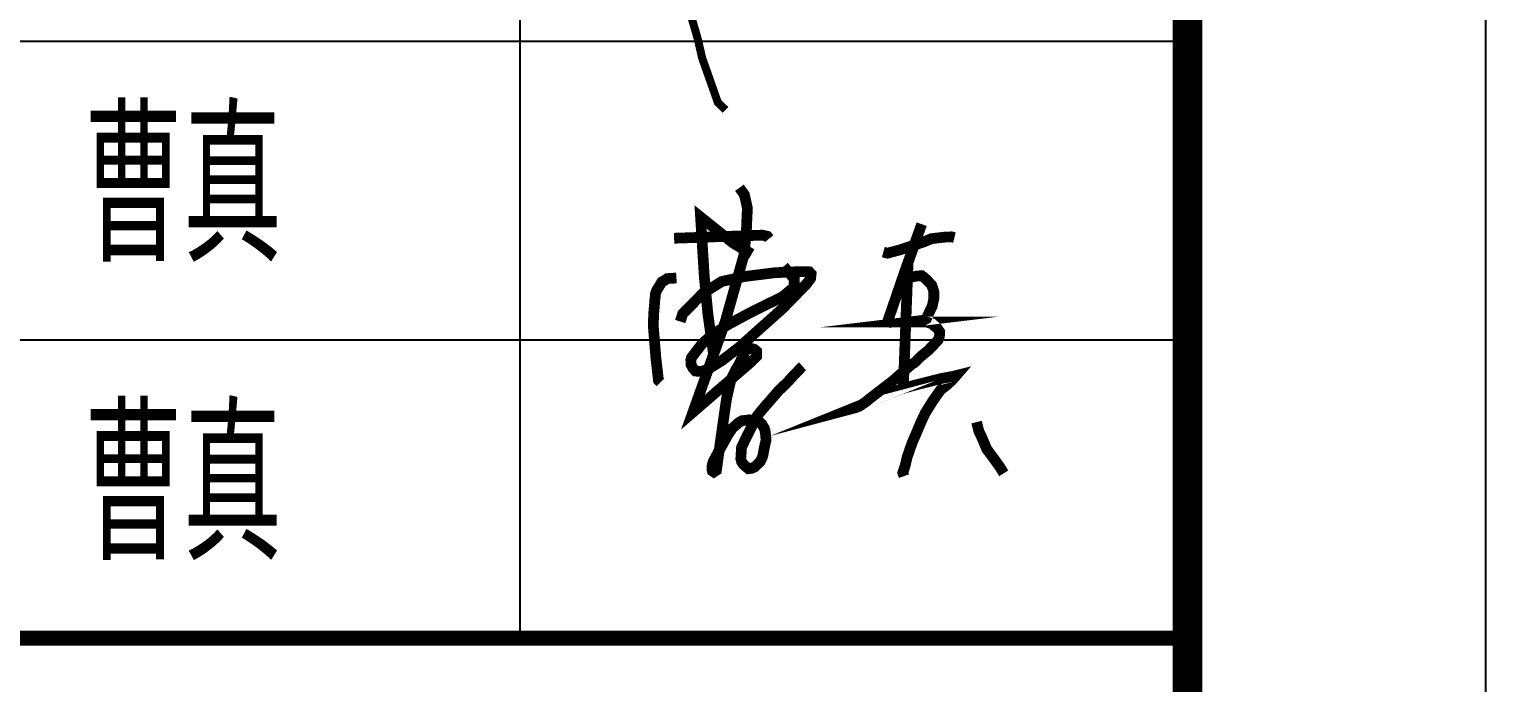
# Model space of a CAD drawing. Extents: x 2025205 to 2402328, y -557483 to 329036.
# Drawn here: x 2170752 to 2178077, y -348758 to -345472 of the extents above; entities that cross this region are included whole.
import ezdxf

# ---------------------------------------------------------------- set-up
doc = ezdxf.new("R2010")
doc.units = 0
doc.header["$LTSCALE"] = 1500
doc.header["$MEASUREMENT"] = 0
doc.layers.add('PUB_TITLE', color=4, linetype='Continuous')
doc.styles.add('TSSD_REIN', font='TSSDENG', dxfattribs={"width": 0.8, "bigfont": 'TSSDCHN'})

# ---------------------------------------------------------------- blocks, each defined once
blk = doc.blocks.new('EWW')
for points, const_width in [([(-159967.9487594648, 278255.2344624964), (-159911.6501214674, 278062.3195048003), (-159897.1709504707, 277999.1795522459), (-159844.2694060004, 277849.2424163353), (-159818.4339456467, 277824.6625566203)], 27), ([(-159772.1248534492, 277563.5868935939), (-159755.6580380185, 277540.9697916005), (-159748.8878771516, 277512.2268834803), (-159745.3544611468, 277495.1723898049), (-159748.9314898981, 277415.2700091852), (-159756.6512073504, 277339.1095869532), (-159819.4373721054, 277115.3070487408), (-159927.9108930791, 276811.5041437354), (-159731.4717662877, 276981.469069141), (-159713.9146321698, 276999.2300654035), (-159713.9146321698, 277007.6207996844), (-159713.9146321698, 277015.4121480812), (-159720.5142593591, 277021.405561524), (-159728.3136288358, 277024.4022682463), (-159735.5131271651, 277024.4022682463), (-159742.1127543545, 277024.4022682463), (-159750.5122561289, 277020.2069011061), (-159758.9117578997, 277002.2267721258), (-159773.7622901334, 276971.4157989826), (-159782.4007479774, 276957.0330987829), (-159791.5231245088, 276939.4007093739), (-159800.5470459184, 276920.4222348933), (-159802.9219819962, 276910.9330533263), (-159815.1413859057, 276857.2806121199), (-159821.1273007805, 276817.1312225028), (-159849.1838774013, 276616.811739102), (-159857.8931080273, 276611.1230849312), (-159862.9177143781, 276614.4693127912), (-159863.9226356505, 276617.8155406513), (-159864.2576964574, 276622.5002819244), (-159864.2576964574, 276628.1889360952), (-159862.9177143781, 276635.2159923306), (-159861.2429326458, 276642.2431599149), (-159859.2330901066, 276647.5971022202), (-159848.5140169396, 276667.3398688636), (-159843.154610934, 276677.0439519268), (-159809.6602820533, 276737.5411728146), (-159795.7269232853, 276757.8843274708), (-159773.7549778169, 276777.1568718241), (-159762.5216920769, 276783.2478260491), (-159750.5859016052, 276784.2017437275), (-159738.6501111316, 276786.1094677378), (-159717.6428691896, 276784.2017437275), (-159704.7520378961, 276778.9553635176), (-159697.5906680732, 276772.2781624636), (-159688.0418267699, 276756.5391331813), (-159685.1772266107, 276744.6156632658), (-159682.7281227449, 276717.5082334774), (-159685.7512434891, 276706.0313800913), (-159688.7746253891, 276691.5343255699), (-159693.0074122793, 276668.5806187973), (-159695.4262222594, 276659.5199040491), (-159702.6821298955, 276645.02284953), (-159722.0315651225, 276627.505482527), (-159731.1017108189, 276623.277267749), (-159741.9858334272, 276622.0691427556), (-159749.2417410596, 276628.1095450236), (-159757.7073148398, 276635.9621347799), (-159764.9632224722, 276645.6269120248), (-159767.3820324542, 276655.8956404193), (-159764.9632224722, 276693.9504642081), (-159760.730696738, 276702.4071164615), (-159746.8231922316, 276732.0053993454), (-159711.7366063411, 276800.3094459921), (-159703.8758656329, 276809.97411189), (-159696.6196968446, 276819.0348266382), (-159639.7382280158, 276884.4419343052), (-159626.4355565815, 276897.1269126832), (-159610.1092420968, 276912.8320921962), (-159591.36463994, 276933.973722829), (-159576.8525635174, 276948.4707773486), (-159565.3636078408, 276961.155755728), (-159560.5262490327, 276965.3840818545)], 36), ([(-159730.8173139228, 277341.6865119953), (-159792.3992967701, 277377.6508898288), (-159849.2442040166, 277423.079729991), (-159902.2992418541, 277465.6691980497), (-159889.7601852345, 277265.0294780154), (-159877.4117711617, 277137.8764938228), (-159859.1529157741, 277009.1657521524)], 36), ([(-159161.0857133104, 277441.6615831601), (-159218.4821781761, 277280.868386386), (-159250.9237945715, 277186.1374684707), (-159280.8698216586, 277098.8853453267)], 36), ([(-159990.9811935781, 277394.4559641504), (-159695.471663086, 277404.8872605162), (-159678.3146171665, 277401.0463138227), (-159672.1142947136, 277393.3039585133)], 36), ([(-159289.6038619301, 277348.1770939264), (-159275.8786430417, 277344.4376965398), (-159233.4551917186, 277355.6558886957), (-159154.8470011933, 277381.8315590443), (-159128.6440969149, 277393.0496398499), (-159086.22064559, 277398.0354659148), (-159061.2655359677, 277399.2818945944), (-159051.2834398879, 277396.7890372365)], 36), ([(-159206.6415900423, 277314.0391752496), (-159222.157662051, 276904.5233099884)], 36), ([(-159983.1671994685, 277261.2286165738), (-160014.2043287049, 277259.2908286247), (-160023.9033336586, 277252.5085151293), (-160032.6324120017, 277247.663989584), (-160039.4218982777, 277236.0371505413), (-160049.1209032296, 277220.5347356014), (-160053.5304914957, 277208.8014479424), (-160054.4902330956, 277196.3361590202), (-160055.9299760687, 277184.8296870859), (-160055.9299760687, 277181.9531247751), (-160059.5613248891, 277139.8044831539), (-160060.7897941342, 277101.7640232481), (-160052.1910317263, 276995.0051910635), (-160043.5922693184, 276918.9242712487), (-160036.2219761538, 276911.5615010173)], 36), ([(-159970.3941487058, 277115.4147221847), (-159962.1466386656, 277141.3083482366), (-159936.2263032051, 277167.201974289), (-159894.9892753067, 277209.573311762), (-159831.3661114166, 277249.590754088), (-159755.9612380157, 277266.0684655081), (-159652.2793738695, 277279.0153342076), (-159573.3397786918, 277282.546288277), (-159538.0087524897, 277281.8696269318), (-159531.5955893828, 277274.8808743828), (-159533.3445389031, 277259.7385586346), (-159547.9195534813, 277240.5194612858), (-159624.8067379838, 277161.3331591748), (-159712.8472950517, 277082.6595029151), (-159771.2438526156, 277030.4759315038), (-159830.6756197738, 276984.5708883037), (-159879.028811468, 276954.6228691135), (-159898.9434106911, 276948.1706946888), (-159918.7524772699, 276949.2599000968), (-159927.1122836082, 276957.9741001013), (-159934.2000079511, 276970.8639586642), (-159934.927061178, 276986.8400476798), (-159932.3826360388, 276995.0096449805), (-159897.483819999, 277040.2969619278), (-159867.8276740483, 277067.5989165427), (-159811.8834875582, 277104.1693611355), (-159734.4899251035, 277145.7995668151), (-159627.3297484836, 277198.5808218517), (-159589.3772566582, 277230.546807026), (-159587.8889390083, 277257.3091695937), (-159623.6090849342, 277300.4262041231)], 36), ([(-159208.6173605754, 277261.8926410479), (-159175.8022734525, 277268.1394255753), (-159160.8681718803, 277268.7610810446), (-159154.023320921, 277263.7881713402), (-159144.0670791029, 277255.0854401714), (-159135.3552369366, 277245.7611648836), (-159127.8883167265, 277237.6802005311), (-159121.6655350162, 277220.8965050112), (-159120.4211353662, 277215.9234839585), (-159120.4211353662, 277191.0588240861), (-159121.0432046133, 277188.5723135602), (-159126.0213255195, 277165.5725087458), (-159134.7331676877, 277148.7888132264), (-159145.3114787547, 277124.5456974749), (-159154.6453901681, 277119.5727877705), (-159201.3152083962, 277113.9782225965), (-159157.1344506221, 277113.9782225965), (-159144.0670791029, 277113.356567129), (-159126.6436559225, 277107.762001955), (-159107.9081941622, 277091.3873987147), (-159101.0633432029, 277081.4415793042), (-159101.0633432029, 277070.2524489583), (-159102.3077428511, 277062.7930287262), (-159106.0414641092, 277053.4687534384), (-159110.3972546163, 277048.4957323857), (-159138.4436462244, 277019.2223627474), (-159162.7119203641, 276999.3306125798), (-159183.8688036485, 276978.1955514764), (-159193.2027150637, 276973.2226417721), (-159257.3092753349, 276916.9780208585), (-159330.2175148113, 276860.9048757497), (-159346.7676384228, 276847.5211891383), (-159368.0462195559, 276832.5628201626), (-159381.4436899519, 276827.0518772807), (-159393.265094897, 276823.9028465976), (-159315.2437178048, 276855.3939328692), (-159227.7651645245, 276890.0342725199), (-159182.0556102025, 276902.6307292981), (-159094.5770569241, 276924.674500823), (-159055.1722867249, 276931.7600147193), (-159045.7153716946, 276934.1218155697), (-159060.6891687012, 276916.8017570926), (-159082.6289922057, 276897.6432330152), (-159097.7589594072, 276886.3074574494), (-159124.2363367269, 276848.5217615962), (-159149.4531228358, 276808.2169302758), (-159163.3397350034, 276778.5469393278), (-159178.261301175, 276743.0357475495), (-159192.7428225598, 276709.9394695838), (-159209.8586061208, 276660.8374840533), (-159216.880258458, 276630.5872590635), (-159224.3409109658, 276608.2283729096), (-159220.3912152036, 276597.2680625506)], 36), ([(-158976.9714967145, 276778.4350346625), (-158969.1086667741, 276747.0158791495), (-158957.875903344, 276723.4515403542), (-158943.2734675782, 276688.666003007), (-158918.5612313377, 276655.0027414034), (-158898.3424138541, 276626.9498563781), (-158885.9864263108, 276606.7518994156)], 36)]:
    blk.add_lwpolyline(points, dxfattribs=dict(const_width=const_width))
at = {"layer": 'PUB_TITLE'}
for p, q in [((-160507.7507766748, 283054.5627039662), (-160507.7507766748, 276074.9985142956)), ((-165269.7518134492, 278054.5627047671), (-158269.7518069299, 278054.5627047671)), ((-165269.7518134492, 277054.5627049264), (-158269.7518069299, 277054.5627049264))]:
    blk.add_line(p, q, dxfattribs=at)
at = {"layer": 'PUB_TITLE', "const_width": 50}
blk.add_lwpolyline([(-165269.7518134492, 283054.5627039666), (-158269.7518069299, 283054.5627039666), (-158269.7518069299, 276054.5627050865), (-165269.7518134492, 276054.5627050865)], close=True, dxfattribs=at)
at = {"layer": 'PUB_TITLE', "style": 'TSSD_REIN', "width": 0.699999988079071}
for p in [(-161969.6643392167, 277315.5758086657, -124.9563522585668), (-161969.6643392167, 276315.5758086657, -124.9563522585668)]:
    blk.add_text('曹真', height=500.0000085149493, dxfattribs=at).set_placement(p)

msp = doc.modelspace()

# ---------------------------------------------------------------- linework, layer by layer
at = {"layer": 'PUB_TITLE', "linetype": 'ByBlock'}
msp.add_lwpolyline([(2066627.207682596, -368482.6549927238), (2178077.207682596, -368482.6549927238), (2178077.207682596, -305482.6549927238), (2066627.207682596, -305482.6549927238)], close=True, dxfattribs=at)
at = {"layer": 'PUB_TITLE', "linetype": 'ByBlock', "const_width": 150}
msp.add_lwpolyline([(2070377.207682596, -366982.6549927238), (2176577.207682596, -366982.6549927238), (2176577.207682596, -306982.6549927238), (2070377.207682596, -306982.6549927238)], close=True, dxfattribs=at)

# ---------------------------------------------------------------- block references
at = {"xscale": 1.5, "yscale": 1.5, "zscale": 1.5}
msp.add_blockref('EWW', (2413981.835392988, -762614.4990533083), dxfattribs=at)

doc.saveas('drawing.dxf')
